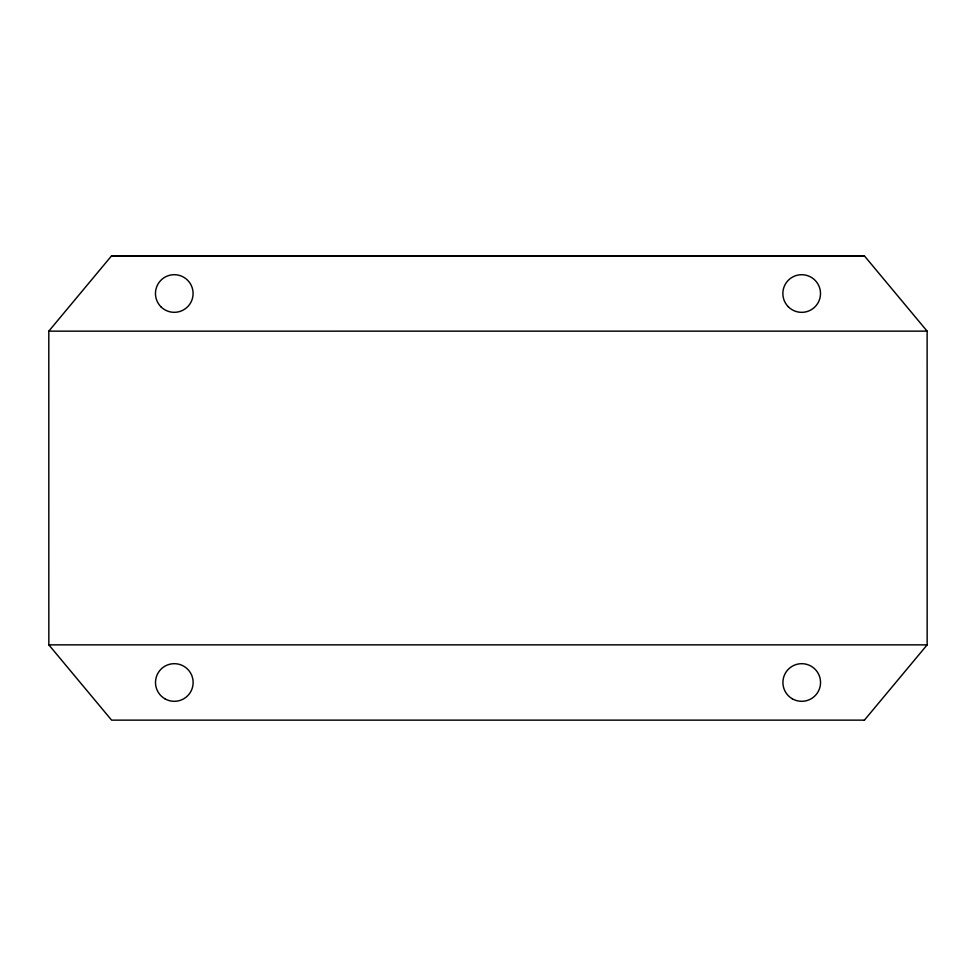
<?xml version="1.0" encoding="UTF-8"?>
<svg xmlns="http://www.w3.org/2000/svg" width="976" height="976" viewBox="0 0 976 976"><rect width="100%" height="100%" fill="white"/><g stroke="black" fill="none" stroke-linecap="round" stroke-linejoin="round"><path stroke-width="1.46" d="M927.2 331.145L48.8 331.157L111.545 255.858L864.382 255.858L927.127 331.145L927.163 644.855L864.419 720.142M48.8 331.157L48.837 644.855L111.581 720.142L864.455 720.142M111.545 255.871L864.382 255.871M48.837 644.855L927.2 644.855M164.907 698.792A18.825 18.825 0 0 0 193.138 682.492A18.825 18.825 0 0 0 164.907 666.193A18.825 18.825 0 0 0 164.907 698.792M792.317 698.792A18.825 18.825 0 0 0 820.548 682.492A18.825 18.825 0 0 0 792.317 666.193A18.825 18.825 0 0 0 792.317 698.792M788.364 306.83A18.825 18.825 0 0 0 819.864 298.388A18.825 18.825 0 0 0 796.806 275.342A18.825 18.825 0 0 0 788.364 306.83M160.967 306.818A18.825 18.825 0 0 0 192.455 298.375A18.825 18.825 0 0 0 169.397 275.33A18.825 18.825 0 0 0 160.967 306.818"/></g></svg>
